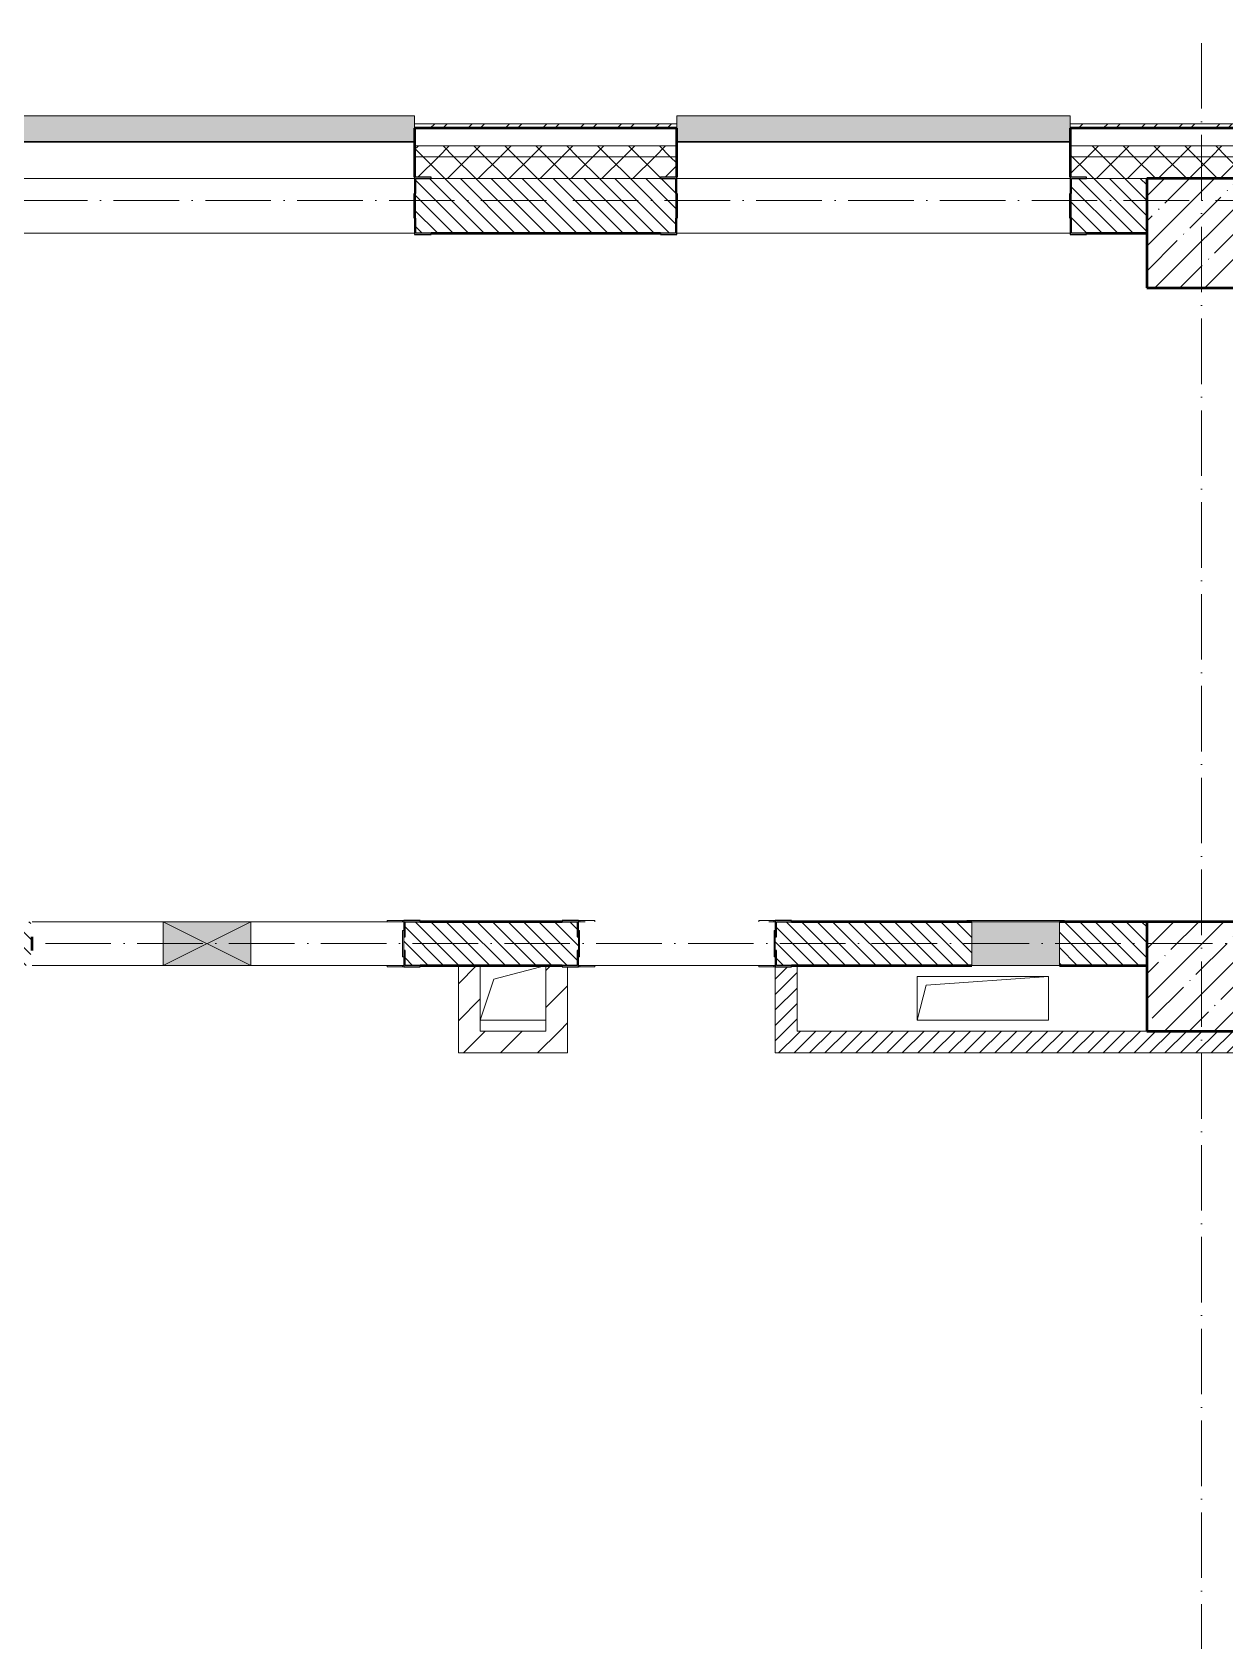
# Model space of a CAD drawing. Header units: millimetres. Extents: x -136833 to 49383, y -8033 to 344618.
# Drawn here: x -77184 to -71727, y 248588 to 255947 of the extents above; entities that cross this region are included whole.
import ezdxf

# ---------------------------------------------------------------- set-up
doc = ezdxf.new("R2010")
doc.units = ezdxf.units.MM
doc.linetypes.add('50_200_ШТРИХ_1Т_ш5_п1_п1_', pattern=[700, 500, -100, 0, -100])
for name, color, linetype, lineweight in [('A-DETL-GENF-OTLN', 7, 'Continuous', 9), ('A-FLOR-____-OTLN', 7, 'Continuous', 9), ('A-GENM-____-MCUT', 7, 'Continuous', 25), ('A-GENM-____-OTLN', 7, 'Continuous', 9), ('A-GENM-____-OTLN-1', 7, 'Continuous', 25), ('A-GLAZ-____-OTLN', 7, 'Continuous', 9), ('A-WALL-____-MCUT-2', 7, 'Continuous', 50), ('A-WALL-____-MCUT-3', 7, 'Continuous', 9), ('A-WALL-____-OTLN', 7, 'Continuous', 9), ('A-WALL-____-PATT-1', 7, 'Continuous', 9), ('A-WALL-FNSH-MCUT-1', 7, 'Continuous', 9), ('I-WALL-____-OTLN', 7, 'Continuous', 9), ('S-COLS-____-MCUT', 7, 'Continuous', 50), ('S-COLS-____-OTLN', 7, 'Continuous', 9), ('S-GRID-____-OTLN-1', 7, '50_200_ШТРИХ_1Т_ш5_п1_п1_', 9)]:
    doc.layers.add(name, color=color, linetype=linetype, lineweight=lineweight)
doc.layers.add('A-GLAZ-____-OTLN-1', color=7, linetype='Continuous', lineweight=9, true_color=0xc0c0c0)
pattern_1 = [(45, (-131434.41, 245796.49), (-70.71068, 70.71068), []), (135, (-131434.41, 245796.49), (-70.71068, -70.71068), [])]
pattern_2 = [(45, (-131434.413, 245796.486), (-35.35534, 35.35534), [])]
pattern_3 = [(135, (-131434.413, 245796.486), (-35.35534, -35.35534), [])]
pattern_4 = [(45, (-131434.41, 245796.49), (-84.85281, 84.85281), [])]

# ---------------------------------------------------------------- blocks, each defined once
blk = doc.blocks.new('BSC_Колонна _Прямоугольная - 500х500-V54-АР1_План отверстий 2 этажа в осях 1-64_А-ГГ')
at = {"layer": 'S-COLS-____-OTLN'}
h = blk.add_hatch(dxfattribs=at)
h.set_pattern_fill('FP_83', color=256, style=0, pattern_type=2)
h.set_pattern_definition([(45, (-59600, -5831.04), (-114.04925, 114.04925), []), (45, (-59485.95, -5831.04), (-114.04925, 114.04925), [201.613, -40.323, 3.353, -36.97])])
h.paths.add_polyline_path([(-250, -250), (250, -250), (250, 250), (-250, 250)], flags=0)
at = {"layer": 'S-COLS-____-MCUT'}
for p, q in [((250, 250), (-250, 250)), ((-250, 250), (-250, -250)), ((250, -250), (250, 250)), ((-250, -250), (250, -250))]:
    blk.add_line(p, q, dxfattribs=at)
blk = doc.blocks.new('BSC_Колонна _Прямоугольная - 500х500-V116-АР1_План отверстий 2 этажа в осях 1-64_А-ГГ')
at = {"layer": 'S-COLS-____-OTLN'}
h = blk.add_hatch(dxfattribs=at)
h.set_pattern_fill('FP_145', color=256, style=0, pattern_type=2)
h.set_pattern_definition([(45, (-59600, -9231.04), (-114.04925, 114.04925), []), (45, (-59485.95, -9231.04), (-114.04925, 114.04925), [201.613, -40.323, 3.353, -36.97])])
h.paths.add_polyline_path([(-250, -250), (250, -250), (250, 250), (-250, 250), (-250, 104.8)], flags=0)
at = {"layer": 'S-COLS-____-MCUT'}
for p, q in [((250, 250), (-250, 250)), ((-250, 250), (-250, -250)), ((250, -250), (250, 250)), ((-250, -250), (250, -250))]:
    blk.add_line(p, q, dxfattribs=at)
blk = doc.blocks.new('Фахверк_СКБ_Уголок - 250_2700-27497298-АР1_План отверстий 2 этажа в осях 1-64_А-ГГ')
at = {"layer": 'A-GENM-____-MCUT'}
for p, q in [((200, 181), (125, 181)), ((125, 181), (125, 106)), ((131, 106), (131, 175)), ((131, 175), (200, 175)), ((200, 175), (200, 181)), ((125, 106), (131, 106)), ((131, -6), (125, -6)), ((125, -6), (125, -81)), ((131, -75), (131, -6)), ((125, -81), (200, -81)), ((200, -75), (131, -75)), ((200, -81), (200, -75))]:
    blk.add_line(p, q, dxfattribs=at)
blk = doc.blocks.new('АР_Перемычка - АР_Перемычка-28357691-АР1_План отверстий 2 этажа в осях 1-64_А-ГГ')
at = {"layer": 'A-GENM-____-OTLN'}
blk.add_line((-250, -100), (-243, -100), dxfattribs=at)
blk = doc.blocks.new('154_Стойка_СКБ_Уголок - СМ-2480_200-28346303-АР1_План отверстий 2 этажа в осях 1-64_А-ГГ')
at = {"layer": 'A-GENM-____-MCUT'}
for p, q in [((125, 156), (125, 81)), ((200, 156), (125, 156)), ((131, 81), (131, 150)), ((131, 150), (200, 150)), ((200, 150), (200, 156)), ((125, 81), (131, 81)), ((131, 19), (125, 19)), ((125, 19), (125, -56)), ((131, -50), (131, 19)), ((125, -56), (200, -56)), ((200, -50), (131, -50)), ((200, -56), (200, -50))]:
    blk.add_line(p, q, dxfattribs=at)
blk = doc.blocks.new('Стойка_Влож_Полоса боковая - Полоса-28213942-АР1_План отверстий 2 этажа в осях 1-64_А-ГГ')
at = {"layer": 'A-GENM-____-OTLN'}
for p, q in [((-5, 60), (0, 60)), ((-5, -60), (-5, 60)), ((0, 31), (0, -31)), ((0, -60), (-5, -60))]:
    blk.add_line(p, q, dxfattribs=at)
blk = doc.blocks.new('Стойка_Влож_Уголок_Опорный - Уголок-28213941-АР1_План отверстий 2 этажа в осях 1-64_А-ГГ')
at = {"layer": 'A-GENM-____-OTLN'}
for p, q in [((-212, -6), (-212, 0)), ((0, 0), (0, -6)), ((-212, -75), (-212, -6)), ((-212, -6), (-206, -6)), ((-6, -6), (0, -6)), ((0, -6), (0, -75)), ((-212, -75), (-206, -75)), ((-6, -75), (0, -75))]:
    blk.add_line(p, q, dxfattribs=at)
blk = doc.blocks.new('AR_Отверстие Ниша - Лючок-32403954-АР1_План отверстий 2 этажа в осях 1-64_А-ГГ')
at = {"layer": 'A-GLAZ-____-OTLN'}
blk.add_hatch(color=256, dxfattribs=at).paths.add_polyline_path([(-200, 100), (-200, -100), (200, -100), (200, 100)], flags=0)
for p, q in [((200, 100), (-200, 100)), ((-200, 100), (-200, -100)), ((200, -100), (200, 100)), ((-200, -100), (200, -100))]:
    blk.add_line(p, q, dxfattribs=at)
blk = doc.blocks.new('Л_Общий_Лючок - Лючок-29677405-АР1_План отверстий 2 этажа в осях 1-64_А-ГГ')
at = {"layer": 'A-GLAZ-____-OTLN-1'}
blk.add_hatch(color=256, dxfattribs=at).paths.add_polyline_path([(400, 0), (424, 0), (424, 6), (-24, 6), (-24, 0), (0, 0)], flags=0)
at = {"layer": 'A-GLAZ-____-OTLN'}
for p, q in [((424, 6), (-24, 6)), ((-24, 6), (-24, 0)), ((424, 6), (424, 0))]:
    blk.add_line(p, q, dxfattribs=at)
blk = doc.blocks.new('AR_Отверстие прямоугольное _в плите_ - AR_Отверстие прямоугольное _в плите_-30459197-АР1_План отверстий 2 этажа в осях 1-64_А-ГГ')
at = {"layer": 'A-GENM-____-OTLN'}
for p, q in [((300, 100), (-300, 100)), ((-300, 100), (-300, -100)), ((-260, 60), (300, 100)), ((300, -100), (300, 100)), ((-300, -100), (-260, 60)), ((-300, -100), (300, -100))]:
    blk.add_line(p, q, dxfattribs=at)
blk = doc.blocks.new('AR_Отверстие прямоугольное _в плите_ - AR_Отверстие прямоугольное _в плите_-V183-АР1_План отверстий 2 этажа в осях 1-64_А-ГГ')
at = {"layer": 'A-GENM-____-OTLN'}
for p, q in [((-87.5, 62.5), (150, 125)), ((-150, -125), (-87.5, 62.5)), ((-150, -125), (150, -125))]:
    blk.add_line(p, q, dxfattribs=at)
blk = doc.blocks.new('Отлив_СКБ - Отлив витража_120_НВФ-31885689-АР1_План отверстий 2 этажа в осях 1-64_А-ГГ')
at = {"layer": 'A-GLAZ-____-OTLN-1'}
for points in [[(1800, 2), (1800, 120), (0, 120), (0, 2), (1103.1, 2)], [(1103.1, 0), (1800, 0), (1800, 2), (0, 2), (0, 0)]]:
    blk.add_hatch(color=256, dxfattribs=at).paths.add_polyline_path(points, flags=0)
at = {"layer": 'A-GLAZ-____-OTLN'}
for p, q in [((0, 83), (0, 120)), ((1800, 120), (0, 120)), ((1800, 120), (1800, 83)), ((0, 2), (1800, 2)), ((1800, 0), (0, 0))]:
    blk.add_line(p, q, dxfattribs=at)
blk = doc.blocks.new('AR_Отверстие прямоугольное _в стене__БезПР - AR_Отверстие прямоугольное _в стене__БезПР-36428632-АР1_План отверстий 2 этажа в осях 1-64_А-ГГ')
at = {"layer": 'A-GLAZ-____-OTLN'}
blk.add_hatch(color=256, dxfattribs=at).paths.add_polyline_path([(-200, -100), (200, -100), (200, 100), (-200, 100)], flags=0)
at = {"layer": 'A-DETL-GENF-OTLN'}
for p, q in [((-200, -100), (-200, 100)), ((-200, 100), (200, 100)), ((200, 100), (-200, -100)), ((-200, 100), (200, -100)), ((200, 100), (-200, 100)), ((-200, 100), (-200, -100)), ((200, 100), (200, -100)), ((200, -100), (200, 100)), ((200, -100), (-200, -100)), ((-200, -100), (200, -100))]:
    blk.add_line(p, q, dxfattribs=at)
at = {"layer": 'A-GLAZ-____-OTLN'}
blk.add_line((200, 100), (-200, 100), dxfattribs=at)
blk = doc.blocks.new('3эт')
at = {"layer": 'S-GRID-____-OTLN-1', "color": 251, "ltscale": 0.6, "true_color": 0x636466}
for p, q in [((343370.7, -91346.1), (343370.7, -76712.9)), ((387845.1, -77482.4), (279340.9, -77482.4)), ((374089.5, -80882.4), (279101.9, -80882.4))]:
    blk.add_line(p, q, dxfattribs=at)

msp = doc.modelspace()

# ---------------------------------------------------------------- hatches: boundary and pattern name
at = {"layer": 'A-WALL-____-PATT-1'}
h = msp.add_hatch(dxfattribs=at)
h.set_pattern_fill('FP_3', color=256, style=0, pattern_type=2)
h.set_pattern_definition([(45, (-131434.41, 245796.49), (-85.53659, 85.53659), []), (45, (-131377.39, 245796.49), (-85.53659, 85.53659), [])])
h.paths.add_polyline_path([(-59569.4, 255507.5), (-59569.4, 255527.5), (-63434.4, 255527.5), (-63434.4, 255507.5), (-60749.5, 255507.5)], flags=0)
h.paths.add_polyline_path([(-65234.4, 255507.5), (-65234.4, 255527.5), (-66434.4, 255527.5), (-66434.4, 255507.5), (-66051.9, 255507.5)], flags=0)
h.paths.add_polyline_path([(-68234.4, 255507.5), (-68234.4, 255527.5), (-69434.4, 255527.5), (-69434.4, 255507.5), (-68703.1, 255507.5)], flags=0)
h.paths.add_polyline_path([(-72238, 255507.5), (-71234.4, 255507.5), (-71234.4, 255527.5), (-72434.4, 255527.5), (-72434.4, 255507.5)], flags=0)
h.paths.add_polyline_path([(-74889.2, 255507.5), (-74234.4, 255507.5), (-74234.4, 255527.5), (-75434.4, 255527.5), (-75434.4, 255507.5)], flags=0)
h.paths.add_polyline_path([(-77234.4, 255507.5), (-77234.4, 255527.5), (-78434.4, 255527.5), (-78434.4, 255507.5), (-78424.2, 255507.5)], flags=0)
h.paths.add_polyline_path([(-80234.4, 255507.5), (-80234.4, 255527.5), (-81434.4, 255527.5), (-81434.4, 255507.5), (-81075.4, 255507.5)], flags=0)
h.paths.add_polyline_path([(-86234.4, 255507.5), (-86234.4, 255527.5), (-87434.4, 255527.5), (-87434.4, 255507.5), (-87261.5, 255507.5)], flags=0)
h.paths.add_polyline_path([(-84434.4, 255507.5), (-83234.4, 255507.5), (-83234.4, 255527.5), (-84434.4, 255527.5)], flags=0)
h.paths.add_polyline_path([(-90434.4, 255507.5), (-89234.4, 255507.5), (-89234.4, 255527.5), (-90434.4, 255527.5)], flags=0)
h.paths.add_polyline_path([(-93099.4, 255507.5), (-92234.4, 255507.5), (-92234.4, 255527.5), (-93099.4, 255527.5)], flags=0)
h = msp.add_hatch(dxfattribs=at)
h.set_pattern_fill('FP_1', color=256, style=0, pattern_type=2)
h.set_pattern_definition(pattern_1)
h.paths.add_polyline_path([(-57084.4, 255377.5), (-57084.4, 255427.5), (-63434.4, 255427.5), (-63434.4, 255377.5), (-57214.6, 255377.5)], flags=0)
h.paths.add_polyline_path([(-66051.9, 255377.5), (-65234.4, 255377.5), (-65234.4, 255427.5), (-66434.4, 255427.5), (-66434.4, 255377.5)], flags=0)
h.paths.add_polyline_path([(-68234.4, 255377.5), (-68234.4, 255427.5), (-69434.4, 255427.5), (-69434.4, 255377.5), (-68703.1, 255377.5)], flags=0)
h.paths.add_polyline_path([(-71234.4, 255377.5), (-71234.4, 255427.5), (-72434.4, 255427.5), (-72434.4, 255377.5), (-71354.3, 255377.5)], flags=0)
h.paths.add_polyline_path([(-74234.4, 255377.5), (-74234.4, 255427.5), (-75434.4, 255427.5), (-75434.4, 255377.5), (-74889.2, 255377.5)], flags=0)
h.paths.add_polyline_path([(-78434.4, 255377.5), (-77234.4, 255377.5), (-77234.4, 255427.5), (-78434.4, 255427.5)], flags=0)
h.paths.add_polyline_path([(-81434.4, 255377.5), (-80234.4, 255377.5), (-80234.4, 255427.5), (-81434.4, 255427.5)], flags=0)
h.paths.add_polyline_path([(-83726.6, 255377.5), (-83234.4, 255377.5), (-83234.4, 255427.5), (-84434.4, 255427.5), (-84434.4, 255377.5)], flags=0)
h.paths.add_polyline_path([(-86234.4, 255377.5), (-86234.4, 255427.5), (-87434.4, 255427.5), (-87434.4, 255377.5), (-87261.5, 255377.5)], flags=0)
h.paths.add_polyline_path([(-89234.4, 255377.5), (-89234.4, 255427.5), (-90434.4, 255427.5), (-90434.4, 255377.5), (-89912.7, 255377.5)], flags=0)
h.paths.add_polyline_path([(-93634.4, 255377.5), (-92234.4, 255377.5), (-92234.4, 255427.5), (-93634.4, 255427.5)], flags=0)
h.paths.add_polyline_path([(-95434.4, 255377.5), (-95434.4, 255427.5), (-96634.4, 255427.5), (-96634.4, 255377.5), (-96098.8, 255377.5)], flags=0)
h.paths.add_polyline_path([(-104434.4, 255377.5), (-104434.4, 255427.5), (-107604.4, 255427.5), (-107604.4, 255377.5), (-106703.6, 255377.5)], flags=0)
h = msp.add_hatch(dxfattribs=at)
h.set_pattern_fill('FP_1', color=256, style=0, pattern_type=2)
h.set_pattern_definition(pattern_1)
h.paths.add_polyline_path([(-57084.4, 255277.5), (-57084.4, 255377.5), (-63434.4, 255377.5), (-63434.4, 255283.5), (-63359.4, 255283.5), (-63359.4, 255277.5), (-57214.6, 255277.5)], flags=0)
h.paths.add_polyline_path([(-66051.9, 255277.5), (-65309.4, 255277.5), (-65309.4, 255283.5), (-65234.4, 255283.5), (-65234.4, 255377.5), (-66434.4, 255377.5), (-66434.4, 255283.5), (-66359.4, 255283.5), (-66359.4, 255277.5)], flags=0)
h.paths.add_polyline_path([(-68309.4, 255277.5), (-68309.4, 255283.5), (-68234.4, 255283.5), (-68234.4, 255377.5), (-69434.4, 255377.5), (-69434.4, 255283.5), (-69359.4, 255283.5), (-69359.4, 255277.5), (-68584.4, 255277.5)], flags=0)
h.paths.add_polyline_path([(-72084.4, 255277.5), (-71309.4, 255277.5), (-71309.4, 255283.5), (-71234.4, 255283.5), (-71234.4, 255377.5), (-72434.4, 255377.5), (-72434.4, 255283.5), (-72359.4, 255283.5), (-72359.4, 255277.5), (-72238, 255277.5)], flags=0)
h.paths.add_polyline_path([(-74889.2, 255277.5), (-74309.4, 255277.5), (-74309.4, 255283.5), (-74234.4, 255283.5), (-74234.4, 255377.5), (-75434.4, 255377.5), (-75434.4, 255283.5), (-75359.4, 255283.5), (-75359.4, 255277.5)], flags=0)
h.paths.add_polyline_path([(-77584.4, 255277.5), (-77309.4, 255277.5), (-77309.4, 255283.5), (-77234.4, 255283.5), (-77234.4, 255377.5), (-78434.4, 255377.5), (-78434.4, 255283.5), (-78359.4, 255283.5), (-78359.4, 255277.5), (-78084.4, 255277.5)], flags=0)
h.paths.add_polyline_path([(-80584.4, 255277.5), (-80309.4, 255277.5), (-80309.4, 255283.5), (-80234.4, 255283.5), (-80234.4, 255377.5), (-81434.4, 255377.5), (-81434.4, 255283.5), (-81359.4, 255283.5), (-81359.4, 255277.5), (-81075.4, 255277.5)], flags=0)
h.paths.add_polyline_path([(-83309.4, 255277.5), (-83309.4, 255283.5), (-83234.4, 255283.5), (-83234.4, 255377.5), (-84434.4, 255377.5), (-84434.4, 255283.5), (-84359.4, 255283.5), (-84359.4, 255277.5), (-83726.6, 255277.5)], flags=0)
h.paths.add_polyline_path([(-86309.4, 255277.5), (-86309.4, 255283.5), (-86234.4, 255283.5), (-86234.4, 255377.5), (-87434.4, 255377.5), (-87434.4, 255283.5), (-87359.4, 255283.5), (-87359.4, 255277.5), (-86584.4, 255277.5)], flags=0)
h.paths.add_polyline_path([(-90359.4, 255277.5), (-89309.4, 255277.5), (-89309.4, 255283.5), (-89234.4, 255283.5), (-89234.4, 255377.5), (-90434.4, 255377.5), (-90434.4, 255283.5), (-90359.4, 255283.5)], flags=0)
h.paths.add_polyline_path([(-92584.4, 255277.5), (-92309.4, 255277.5), (-92309.4, 255283.5), (-92234.4, 255283.5), (-92234.4, 255377.5), (-93634.4, 255377.5), (-93634.4, 255277.5), (-93134.4, 255277.5)], flags=0)
h.paths.add_polyline_path([(-96098.8, 255277.5), (-95509.4, 255277.5), (-95509.4, 255283.5), (-95434.4, 255283.5), (-95434.4, 255377.5), (-96634.4, 255377.5), (-96634.4, 255277.5), (-96134.4, 255277.5)], flags=0)
h.paths.add_polyline_path([(-104509.4, 255277.5), (-104509.4, 255283.5), (-104434.4, 255283.5), (-104434.4, 255377.5), (-107604.4, 255377.5), (-107604.4, 255277.5), (-105134.4, 255277.5)], flags=0)
h = msp.add_hatch(dxfattribs=at)
h.set_pattern_fill('FP_6', color=256, style=0, pattern_type=2)
h.set_pattern_definition(pattern_3)
h.paths.add_polyline_path([(-72428.4, 255027.5), (-72084.4, 255027.5), (-72084.4, 255277.5), (-72428.4, 255277.5), (-72428.4, 255208.5), (-72434.4, 255208.5), (-72434.4, 255096.5), (-72428.4, 255096.5), (-72428.4, 255031.8)], flags=0)
h.paths.add_polyline_path([(-74889.2, 255027.5), (-74240.4, 255027.5), (-74240.4, 255096.5), (-74234.4, 255096.5), (-74234.4, 255208.5), (-74240.4, 255208.5), (-74240.4, 255277.5), (-75428.4, 255277.5), (-75428.4, 255208.5), (-75434.4, 255208.5), (-75434.4, 255096.5), (-75428.4, 255096.5), (-75428.4, 255027.5), (-75359.4, 255027.5)], flags=0)
h.paths.add_polyline_path([(-77240.4, 255027.5), (-77240.4, 255096.5), (-77234.4, 255096.5), (-77234.4, 255208.5), (-77240.4, 255208.5), (-77240.4, 255277.5), (-77584.4, 255277.5), (-77584.4, 255027.5), (-77309.4, 255027.5)], flags=0)
h = msp.add_hatch(dxfattribs=at)
h.set_pattern_fill('FP_6', color=256, style=0, pattern_type=2)
h.set_pattern_definition(pattern_3)
h.paths.add_polyline_path([(-72084.4, 251677.5), (-72084.4, 251877.5), (-72484.4, 251877.5), (-72484.4, 251677.5)], flags=0)
h.paths.add_polyline_path([(-75478.4, 251677.5), (-74690.4, 251677.5), (-74690.4, 251746.5), (-74684.4, 251746.5), (-74684.4, 251808.5), (-74690.4, 251808.5), (-74690.4, 251877.5), (-75478.4, 251877.5), (-75478.4, 251808.5), (-75484.4, 251808.5), (-75484.4, 251746.5), (-75478.4, 251746.5), (-75478.4, 251717.5)], flags=0)
h.paths.add_polyline_path([(-73778.4, 251677.5), (-72884.4, 251677.5), (-72884.4, 251877.5), (-73778.4, 251877.5), (-73778.4, 251808.5), (-73784.4, 251808.5), (-73784.4, 251746.5), (-73778.4, 251746.5), (-73778.4, 251678.2)], flags=0)
h.paths.add_polyline_path([(-77259.4, 251677.5), (-77190.4, 251677.5), (-77190.4, 251746.5), (-77184.4, 251746.5), (-77184.4, 251808.5), (-77190.4, 251808.5), (-77190.4, 251877.5), (-77584.4, 251877.5), (-77584.4, 251677.5)], flags=0)
h = msp.add_hatch(dxfattribs=at)
h.set_pattern_fill('FP_4', color=256, style=0, pattern_type=2)
h.set_pattern_definition(pattern_4)
h.paths.add_polyline_path([(-75134.4, 251377.5), (-75134.4, 251677.5), (-75234.4, 251677.5), (-75234.4, 251377.5)], flags=0)
h = msp.add_hatch(dxfattribs=at)
h.set_pattern_fill('FP_4', color=256, style=0, pattern_type=2)
h.set_pattern_definition(pattern_4)
h.paths.add_polyline_path([(-74834.4, 251377.5), (-74734.4, 251377.5), (-74734.4, 251671.5), (-74759.4, 251671.5), (-74759.4, 251677.5), (-74834.4, 251677.5), (-74834.4, 251671.5)], flags=0)
h = msp.add_hatch(dxfattribs=at)
h.set_pattern_fill('FP_5', color=256, style=0, pattern_type=2)
h.set_pattern_definition(pattern_2)
h.paths.add_polyline_path([(-73684.4, 251277.5), (-73684.4, 251677.5), (-73709.4, 251677.5), (-73709.4, 251671.5), (-73784.4, 251671.5), (-73784.4, 251277.5)], flags=0)
h = msp.add_hatch(dxfattribs=at)
h.set_pattern_fill('FP_4', color=256, style=0, pattern_type=2)
h.set_pattern_definition(pattern_4)
h.paths.add_polyline_path([(-75234.4, 251277.5), (-74734.4, 251277.5), (-74734.4, 251377.5), (-75234.4, 251377.5)], flags=0)
h = msp.add_hatch(dxfattribs=at)
h.set_pattern_fill('FP_5', color=256, style=0, pattern_type=2)
h.set_pattern_definition(pattern_2)
h.paths.add_polyline_path([(-73684.4, 251277.5), (-71584.4, 251277.5), (-71584.4, 251377.5), (-73684.4, 251377.5)], flags=0)

# ---------------------------------------------------------------- linework, layer by layer
at = {"layer": 'A-FLOR-____-OTLN'}
for p, q in [((-73134.4, 251627.5), (-72534.4, 251627.5)), ((-73134.4, 251427.5), (-73134.4, 251627.5)), ((-72534.4, 251627.5), (-72534.4, 251427.5)), ((-74834.4, 251427.5), (-75134.4, 251427.5)), ((-72534.4, 251427.5), (-73134.4, 251427.5))]:
    msp.add_line(p, q, dxfattribs=at)
at = {"layer": 'A-WALL-____-MCUT-2'}
for p, q in [((-74234.4, 255507.5), (-75434.4, 255507.5)), ((-75434.4, 255507.5), (-75434.4, 255283.5)), ((-74234.4, 255283.5), (-74234.4, 255507.5)), ((-71234.4, 255507.5), (-72434.4, 255507.5)), ((-72434.4, 255507.5), (-72434.4, 255283.5)), ((-75434.4, 255208.5), (-75434.4, 255096.5)), ((-74234.4, 255096.5), (-74234.4, 255208.5)), ((-72434.4, 255208.5), (-72434.4, 255096.5)), ((-75359.4, 255027.5), (-74309.4, 255027.5)), ((-72359.4, 255027.5), (-72084.4, 255027.5)), ((-74759.4, 251877.5), (-75409.4, 251877.5)), ((-72884.4, 251877.5), (-73709.4, 251877.5)), ((-72084.4, 251877.5), (-72484.4, 251877.5)), ((-77184.4, 251746.5), (-77184.4, 251808.5)), ((-75409.4, 251677.5), (-74759.4, 251677.5)), ((-73709.4, 251677.5), (-72884.4, 251677.5)), ((-72484.4, 251677.5), (-72084.4, 251677.5))]:
    msp.add_line(p, q, dxfattribs=at)
at = {"layer": 'A-WALL-____-MCUT-3'}
for p, q in [((-74234.4, 255427.5), (-75434.4, 255427.5)), ((-74234.4, 255377.5), (-75434.4, 255377.5)), ((-71234.4, 255427.5), (-72434.4, 255427.5)), ((-71234.4, 255377.5), (-72434.4, 255377.5)), ((-75359.4, 255277.5), (-74309.4, 255277.5)), ((-72359.4, 255277.5), (-72084.4, 255277.5))]:
    msp.add_line(p, q, dxfattribs=at)
at = {"layer": 'A-WALL-____-OTLN'}
for p, q in [((-75434.4, 255277.5), (-77234.4, 255277.5)), ((-72434.4, 255277.5), (-74234.4, 255277.5)), ((-75434.4, 255027.5), (-77234.4, 255027.5)), ((-72434.4, 255027.5), (-74234.4, 255027.5))]:
    msp.add_line(p, q, dxfattribs=at)
at = {"layer": 'A-WALL-FNSH-MCUT-1'}
for p, q in [((-74234.4, 255527.5), (-75434.4, 255527.5)), ((-75434.4, 255527.5), (-75434.4, 255507.5)), ((-74234.4, 255507.5), (-74234.4, 255527.5)), ((-71234.4, 255527.5), (-72434.4, 255527.5)), ((-72434.4, 255527.5), (-72434.4, 255507.5)), ((-75234.4, 251677.5), (-75234.4, 251277.5)), ((-75134.4, 251377.5), (-75134.4, 251677.5)), ((-74834.4, 251677.5), (-74834.4, 251377.5)), ((-74734.4, 251277.5), (-74734.4, 251671.5)), ((-73784.4, 251671.5), (-73784.4, 251277.5)), ((-73684.4, 251377.5), (-73684.4, 251677.5)), ((-74834.4, 251377.5), (-75134.4, 251377.5)), ((-72084.4, 251377.5), (-73684.4, 251377.5)), ((-75234.4, 251277.5), (-74734.4, 251277.5)), ((-73784.4, 251277.5), (-71284.4, 251277.5))]:
    msp.add_line(p, q, dxfattribs=at)
at = {"layer": 'I-WALL-____-OTLN'}
for p, q in [((-77184.4, 251877.5), (-76584.4, 251877.5)), ((-76184.4, 251877.5), (-75484.4, 251877.5)), ((-74684.4, 251877.5), (-74654.4, 251877.5)), ((-73814.4, 251877.5), (-73784.4, 251877.5)), ((-76584.4, 251677.5), (-77184.4, 251677.5)), ((-75484.4, 251677.5), (-76184.4, 251677.5)), ((-73784.4, 251677.5), (-74684.4, 251677.5))]:
    msp.add_line(p, q, dxfattribs=at)

# ---------------------------------------------------------------- block references
msp.add_blockref('3эт', (-415205.1, 332659.9))
at = {"layer": 'A-GENM-____-OTLN'}
for name, p, rotation in [('Стойка_Влож_Уголок_Опорный - Уголок-28213941-АР1_План отверстий 2 этажа в осях 1-64_А-ГГ', (-75484.4, 251671.5), 269.9999999999995), ('Стойка_Влож_Уголок_Опорный - Уголок-28213941-АР1_План отверстий 2 этажа в осях 1-64_А-ГГ', (-74684.4, 251883.5), 89.99999999999955), ('Стойка_Влож_Полоса боковая - Полоса-28213942-АР1_План отверстий 2 этажа в осях 1-64_А-ГГ', (-74684.4, 251777.5), 180), ('Стойка_Влож_Уголок_Опорный - Уголок-28213941-АР1_План отверстий 2 этажа в осях 1-64_А-ГГ', (-73784.4, 251671.5), 269.9999999999995)]:
    msp.add_blockref(name, p, dxfattribs=dict(at, rotation=rotation))
for name, p in [('Стойка_Влож_Полоса боковая - Полоса-28213942-АР1_План отверстий 2 этажа в осях 1-64_А-ГГ', (-75484.4, 251777.5)), ('Стойка_Влож_Полоса боковая - Полоса-28213942-АР1_План отверстий 2 этажа в осях 1-64_А-ГГ', (-73784.4, 251777.5)), ('AR_Отверстие прямоугольное _в плите_ - AR_Отверстие прямоугольное _в плите_-V183-АР1_План отверстий 2 этажа в осях 1-64_А-ГГ', (-74984.4, 251552.5)), ('АР_Перемычка - АР_Перемычка-28357691-АР1_План отверстий 2 этажа в осях 1-64_А-ГГ', (-74684.4, 251777.5)), ('AR_Отверстие прямоугольное _в плите_ - AR_Отверстие прямоугольное _в плите_-30459197-АР1_План отверстий 2 этажа в осях 1-64_А-ГГ', (-72834.4, 251527.5))]:
    msp.add_blockref(name, p, dxfattribs=at)
at = {"layer": 'A-GENM-____-OTLN-1'}
for name, p in [('Фахверк_СКБ_Уголок - 250_2700-27497298-АР1_План отверстий 2 этажа в осях 1-64_А-ГГ', (-75559.4, 255102.5)), ('Фахверк_СКБ_Уголок - 250_2700-27497298-АР1_План отверстий 2 этажа в осях 1-64_А-ГГ', (-72559.4, 255102.5)), ('154_Стойка_СКБ_Уголок - СМ-2480_200-28346303-АР1_План отверстий 2 этажа в осях 1-64_А-ГГ', (-75609.4, 251727.5)), ('154_Стойка_СКБ_Уголок - СМ-2480_200-28346303-АР1_План отверстий 2 этажа в осях 1-64_А-ГГ', (-73909.4, 251727.5))]:
    msp.add_blockref(name, p, dxfattribs=at)
at = {"layer": 'A-GENM-____-OTLN-1', "rotation": 180}
for name, p in [('Фахверк_СКБ_Уголок - 250_2700-27497298-АР1_План отверстий 2 этажа в осях 1-64_А-ГГ', (-74109.4, 255202.5)), ('154_Стойка_СКБ_Уголок - СМ-2480_200-28346303-АР1_План отверстий 2 этажа в осях 1-64_А-ГГ', (-74559.4, 251827.5))]:
    msp.add_blockref(name, p, dxfattribs=at)
at = {"layer": 'A-GLAZ-____-OTLN'}
for name, p in [('Отлив_СКБ - Отлив витража_120_НВФ-31885689-АР1_План отверстий 2 этажа в осях 1-64_А-ГГ', (-77234.4, 255444.5)), ('Отлив_СКБ - Отлив витража_120_НВФ-31885689-АР1_План отверстий 2 этажа в осях 1-64_А-ГГ', (-74234.4, 255444.5)), ('Л_Общий_Лючок - Лючок-29677405-АР1_План отверстий 2 этажа в осях 1-64_А-ГГ', (-72884.4, 251877.5))]:
    msp.add_blockref(name, p, dxfattribs=at)
at = {"layer": 'A-GLAZ-____-OTLN', "rotation": 180}
for name, p in [('AR_Отверстие прямоугольное _в стене__БезПР - AR_Отверстие прямоугольное _в стене__БезПР-36428632-АР1_План отверстий 2 этажа в осях 1-64_А-ГГ', (-76384.4, 251777.5)), ('AR_Отверстие Ниша - Лючок-32403954-АР1_План отверстий 2 этажа в осях 1-64_А-ГГ', (-72684.4, 251777.5))]:
    msp.add_blockref(name, p, dxfattribs=at)
at = {"layer": 'S-COLS-____-OTLN'}
for name, p in [('BSC_Колонна _Прямоугольная - 500х500-V116-АР1_План отверстий 2 этажа в осях 1-64_А-ГГ', (-71834.4, 255027.5)), ('BSC_Колонна _Прямоугольная - 500х500-V54-АР1_План отверстий 2 этажа в осях 1-64_А-ГГ', (-71834.4, 251627.5))]:
    msp.add_blockref(name, p, dxfattribs=at)

doc.saveas('drawing.dxf')
